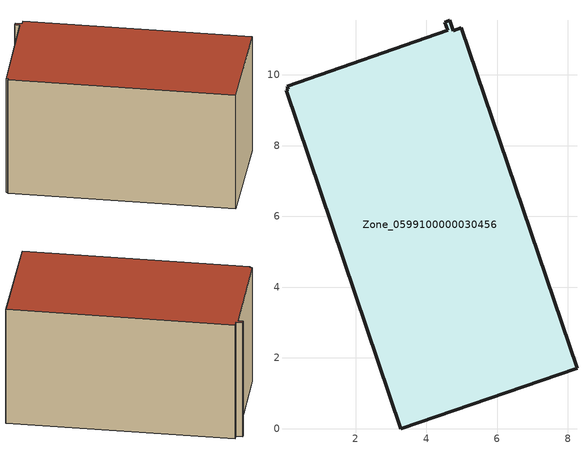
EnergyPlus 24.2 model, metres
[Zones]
Zone_0599100000030456
 floor ground (C_G): 4.67,11.54 4.76,11.25 4.99,11.33 8.26,1.71 3.28,0 0.03,9.56 0.1,9.59 0.07,9.68 4.6,11.27 4.52,11.48 z0
 wall outside (C_F): 4.67,11.54 4.52,11.48 4.6,11.27 0.07,9.68 0.1,9.59 0.03,9.56 3.28,0 8.26,1.71 4.99,11.33 4.76,11.25 4.67,11.54 z0:5.74
 roof outside (C_R): 4.76,11.25 4.67,11.54 4.52,11.48 4.6,11.27 0.07,9.68 0.1,9.59 0.03,9.56 3.28,0 8.26,1.71 4.99,11.33 z5.74
[BUILDING]
Pand.0599100000030456: North Axis=0; Terrain=City; Loads Convergence Tolerance Value=0.04; Temperature Convergence Tolerance Value=0.4; Solar Distribution=FullExterior; Maximum Number of Warmup Days=25; Minimum Number of Warmup Days=1
[Site:Location]
Rotterdam.The.Hague.AP_ZH_NLD Design_Conditions: Latitude=51.96; Longitude=4.45; Time Zone=1; Elevation=-4.5
[SITE:GROUNDTEMPERATURE:BUILDINGSURFACE]
18, 18, 18, 18, 18, 18, 18, 18, 18, 18, 18, 18
[MATERIAL] Thermal Absorptance=0.9; Solar Absorptance=0.7; Visible Absorptance=0.7
Name | Roughness | Thickness | Conductivity | Density | Specific Heat
G.TC.1946-1964 | MediumSmooth | 0.15 | 1 | 540 | 1210
F.TC.1946-1964 | Rough | 0.3 | 0.857143 | 1920 | 840
R.TC.1946-1964 | MediumRough | 0.2 | 0.235294 | 1500 | 1000
[CONSTRUCTION]
C_G: G.TC.1946-1964
C_F: F.TC.1946-1964
C_R: R.TC.1946-1964
[ZONE]
Zone_0599100000030456: Type=1; Multiplier=1; Ceiling Height=Autocalculate; Volume=Autocalculate; Floor Area=autocalculate; Part of Total Floor Area=Yes
[ZONEINFILTRATION:DESIGNFLOWRATE]
Infil_Zone_0599100000030456: Zone or ZoneList or Space or SpaceList=Zone_0599100000030456; Schedule=AlwaysOn; Design Flow Rate Calculation Method=Flow/Area; Flow Rate per Floor Area=0.003; Constant Term Coefficient=1; Temperature Term Coefficient=0; Velocity Term Coefficient=0; Velocity Squared Term Coefficient=0
[HVACTEMPLATE:ZONE:IDEALLOADSAIRSYSTEM]
Zone_0599100000030456: Maximum Heating Supply Air Temperature=50; Minimum Cooling Supply Air Temperature=13; Maximum Heating Supply Air Humidity Ratio=0.0156; Minimum Cooling Supply Air Humidity Ratio=0.0077; Heating Limit=NoLimit; Cooling Limit=NoLimit; Dehumidification Control Type=ConstantSensibleHeatRatio; Cooling Sensible Heat Ratio=0.7; Dehumidification Setpoint=60; Humidification Control Type=None; Humidification Setpoint=30; Outdoor Air Method=None; Outdoor Air Flow Rate per Person=0.00944; Outdoor Air Flow Rate per Zone Floor Area=0; Outdoor Air Flow Rate per Zone=0; Demand Controlled Ventilation Type=None; Outdoor Air Economizer Type=NoEconomizer; Heat Recovery Type=None; Sensible Heat Recovery Effectiveness=0.7; Latent Heat Recovery Effectiveness=0.65
[ZONECONTROL:THERMOSTAT]
ThermostatControl_Zone_0599100000030456: Zone or ZoneList=Zone_0599100000030456; Control Type Schedule=DualSetpointControlType; Control 1=Thermostat_Zone_0599100000030456; Temperature Difference Between Cutout And Setpoint=0
[THERMOSTATSETPOINT:DUALSETPOINT]
Thermostat_Zone_0599100000030456: Heating Setpoint Temperature Schedule=HeatingSetpoint_Zone_0599100000030456; Cooling Setpoint Temperature Schedule=CoolingSetpoint_Zone_0599100000030456
[SCHEDULE:COMPACT]
HeatingSetpoint_Zone_0599100000030456: Through: 12/31, For: AllDays, Until: 24:00, 21
CoolingSetpoint_Zone_0599100000030456: Through: 12/31, For: AllDays, Until: 24:00, 24
DualSetpointControlType: Through: 12/31, For: AllDays, Until: 24:00, 4
AlwaysOn: Through: 12/31, For: AllDays, Until: 24:00, 1
